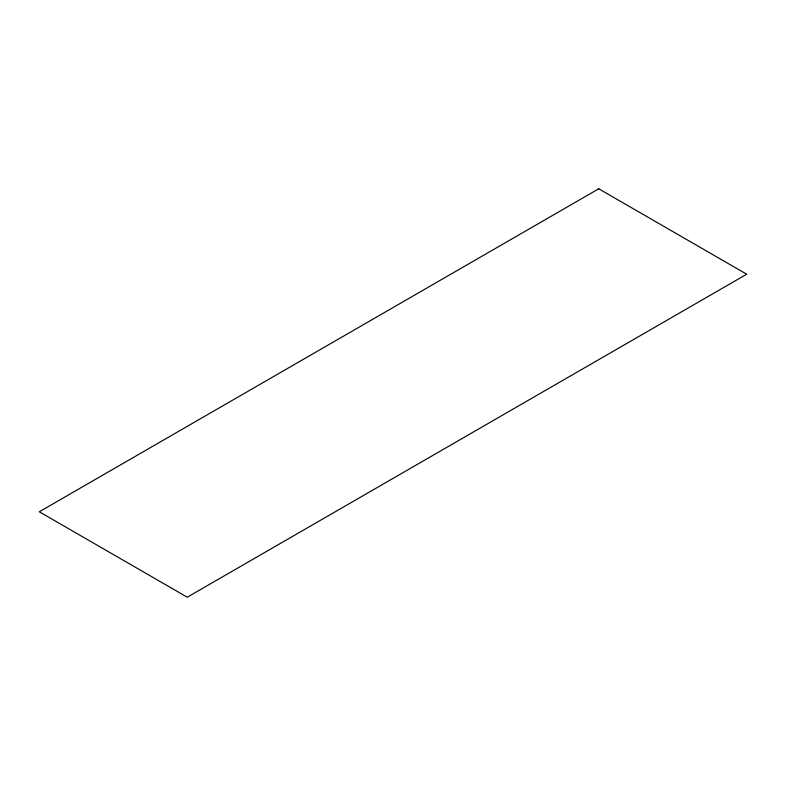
<?xml version="1.0" encoding="UTF-8"?>
<svg xmlns="http://www.w3.org/2000/svg" width="786" height="786" viewBox="0 0 786 786"><rect width="100%" height="100%" fill="white"/><g stroke="black" fill="none" stroke-linecap="round" stroke-linejoin="round"><path stroke-width="1.18" d="M598.745 188.797L39.3 511.784L187.255 597.203L746.7 274.216L598.745 188.797"/></g></svg>
